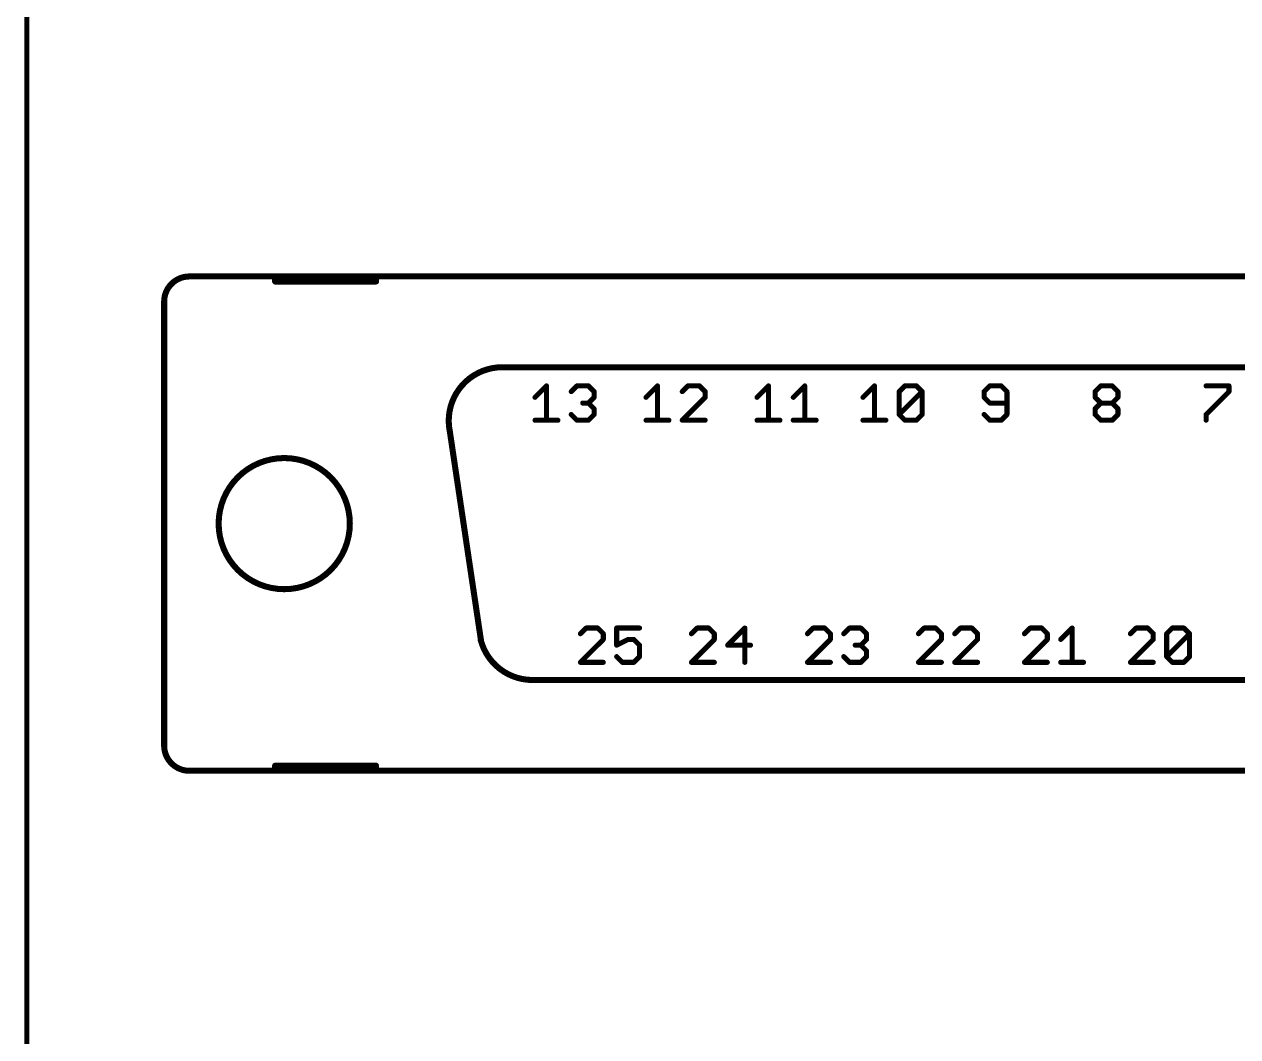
# Model space of a CAD drawing. Extents: x 0 to 158, y 0 to 111.
# Drawn here: x -0.06 to 30.48, y 57.08 to 82.57 of the extents above; entities that cross this region are included whole.
import ezdxf

# ---------------------------------------------------------------- set-up
doc = ezdxf.new("R2010")
doc.units = 0
doc.layers.add('20', color=53, linetype='CONTINUOUS')
doc.layers.add('21', color=53, linetype='CONTINUOUS')

msp = doc.modelspace()

# ---------------------------------------------------------------- linework, layer by layer
at = {"layer": '20', "const_width": 0.127}
msp.add_lwpolyline([(0, 104), (0, 4)], dxfattribs=at)
at = {"layer": '21'}
for points, const_width in [([(4.092, 76.223, 0.4142), (3.457, 75.588)], 0.1524), ([(4.092, 76.2611, 1), (4.092, 76.1849)], 0.0762), ([(4.092, 76.1849, 1), (4.092, 76.2611)], 0.0762), ([(6.2891, 76.223, 1), (6.2129, 76.223)], 0.0762), ([(6.251, 76.2611, 1), (6.251, 76.1849)], 0.0762), ([(6.251, 76.1341, 1), (6.251, 76.0579)], 0.0762), ([(6.2129, 76.096, 1), (6.2891, 76.096)], 0.0762), ([(6.251, 76.1849, 1), (6.251, 76.2611)], 0.0762), ([(8.791, 76.2611, 1), (8.791, 76.1849)], 0.0762), ([(8.8291, 76.223, 1), (8.7529, 76.223)], 0.0762), ([(8.7529, 76.096, 1), (8.8291, 76.096)], 0.0762), ([(8.791, 76.1849, 1), (8.791, 76.2611)], 0.0762), ([(8.791, 76.0579, 1), (8.791, 76.1341)], 0.0762), ([(3.4951, 75.588, 1), (3.4189, 75.588)], 0.0762), ([(3.4189, 75.588, 1), (3.4951, 75.588)], 0.0762), ([(11.966, 73.937, 0.4733), (10.6459, 72.3268)], 0.1524), ([(11.966, 73.9751, 1), (11.966, 73.8989)], 0.0762), ([(11.966, 73.8989, 1), (11.966, 73.9751)], 0.0762), ([(13.1114, 73.4678, 1), (13.0479, 73.4678)], 0.0635), ([(13.1021, 73.4454, 1), (13.0572, 73.4903)], 0.0635), ([(13.6812, 73.3462, 1), (13.7261, 73.3013)], 0.0635), ([(13.8477, 73.4996, 1), (13.8477, 73.4361)], 0.0635), ([(13.8701, 73.4454, 1), (13.8252, 73.4903)], 0.0635), ([(14.1583, 73.4903, 1), (14.1133, 73.4454)], 0.0635), ([(14.1358, 73.4361, 1), (14.1358, 73.4996)], 0.0635), ([(14.3116, 73.3238, 1), (14.2481, 73.3238)], 0.0635), ([(14.2574, 73.3013, 1), (14.3023, 73.3462)], 0.0635), ([(15.9054, 73.4678, 1), (15.8419, 73.4678)], 0.0635), ([(15.8961, 73.4454, 1), (15.8512, 73.4903)], 0.0635), ([(16.4752, 73.3462, 1), (16.5201, 73.3013)], 0.0635), ([(16.6417, 73.4996, 1), (16.6417, 73.4361)], 0.0635), ([(16.6641, 73.4454, 1), (16.6192, 73.4903)], 0.0635), ([(16.9523, 73.4903, 1), (16.9073, 73.4454)], 0.0635), ([(16.9298, 73.4361, 1), (16.9298, 73.4996)], 0.0635), ([(17.1056, 73.3238, 1), (17.0421, 73.3238)], 0.0635), ([(17.0514, 73.3013, 1), (17.0963, 73.3462)], 0.0635), ([(18.6994, 73.4678, 1), (18.6359, 73.4678)], 0.0635), ([(18.6901, 73.4454, 1), (18.6452, 73.4903)], 0.0635), ([(19.6115, 73.4678, 1), (19.548, 73.4678)], 0.0635), ([(19.6022, 73.4454, 1), (19.5573, 73.4903)], 0.0635), ([(21.3664, 73.4678, 1), (21.3029, 73.4678)], 0.0635), ([(21.3571, 73.4454, 1), (21.3122, 73.4903)], 0.0635), ([(21.9904, 73.3238, 1), (21.9269, 73.3238)], 0.0635), ([(21.9362, 73.3462, 1), (21.9811, 73.3013)], 0.0635), ([(22.1027, 73.4996, 1), (22.1027, 73.4361)], 0.0635), ([(22.1251, 73.4454, 1), (22.0802, 73.4903)], 0.0635), ([(22.4133, 73.4903, 1), (22.3683, 73.4454)], 0.0635), ([(22.3908, 73.4361, 1), (22.3908, 73.4996)], 0.0635), ([(22.5666, 73.3238, 1), (22.5031, 73.3238)], 0.0635), ([(22.5124, 73.3013, 1), (22.5573, 73.3462)], 0.0635), ([(22.5573, 73.3013, 1), (22.5124, 73.3462)], 0.0635), ([(24.072, 73.3462, 1), (24.117, 73.3013)], 0.0635), ([(24.1262, 73.3238, 1), (24.0628, 73.3238)], 0.0635), ([(24.2386, 73.4996, 1), (24.2386, 73.4361)], 0.0635), ([(24.261, 73.4454, 1), (24.2161, 73.4903)], 0.0635), ([(24.5491, 73.4903, 1), (24.5042, 73.4454)], 0.0635), ([(24.5267, 73.4361, 1), (24.5267, 73.4996)], 0.0635), ([(24.7025, 73.3238, 1), (24.639, 73.3238)], 0.0635), ([(24.6483, 73.3013, 1), (24.6932, 73.3462)], 0.0635), ([(26.866, 73.3462, 1), (26.911, 73.3013)], 0.0635), ([(26.9202, 73.3238, 1), (26.8568, 73.3238)], 0.0635), ([(27.0326, 73.4996, 1), (27.0326, 73.4361)], 0.0635), ([(27.055, 73.4454, 1), (27.0101, 73.4903)], 0.0635), ([(27.3431, 73.4903, 1), (27.2982, 73.4454)], 0.0635), ([(27.3207, 73.4361, 1), (27.3207, 73.4996)], 0.0635), ([(27.4965, 73.3238, 1), (27.433, 73.3238)], 0.0635), ([(27.4423, 73.3013, 1), (27.4872, 73.3462)], 0.0635), ([(29.6825, 73.4996, 1), (29.6825, 73.4361)], 0.0635), ([(30.2905, 73.4678, 1), (30.227, 73.4678)], 0.0635), ([(30.227, 73.3238, 1), (30.2905, 73.3238)], 0.0635), ([(30.2812, 73.3013, 1), (30.2363, 73.3462)], 0.0635), ([(30.2587, 73.4361, 1), (30.2587, 73.4996)], 0.0635), ([(12.769, 73.2022, 1), (12.814, 73.1573)], 0.0635), ([(13.9917, 73.0674, 1), (13.9917, 73.0039)], 0.0635), ([(14.1583, 73.0581, 1), (14.1133, 73.0132)], 0.0635), ([(14.1133, 73.0581, 1), (14.1583, 73.0132)], 0.0635), ([(14.1358, 73.0039, 1), (14.1358, 73.0674)], 0.0635), ([(14.2481, 73.1797, 1), (14.3116, 73.1797)], 0.0635), ([(14.3023, 73.1573, 1), (14.2574, 73.2022)], 0.0635), ([(15.563, 73.2022, 1), (15.608, 73.1573)], 0.0635), ([(17.0421, 73.1797, 1), (17.1056, 73.1797)], 0.0635), ([(17.0963, 73.1573, 1), (17.0514, 73.2022)], 0.0635), ([(18.357, 73.2022, 1), (18.402, 73.1573)], 0.0635), ([(19.2692, 73.2022, 1), (19.3141, 73.1573)], 0.0635), ([(21.024, 73.2022, 1), (21.069, 73.1573)], 0.0635), ([(24.117, 73.2022, 1), (24.072, 73.1573)], 0.0635), ([(24.0628, 73.1797, 1), (24.1262, 73.1797)], 0.0635), ([(24.2386, 73.0674, 1), (24.2386, 73.0039)], 0.0635), ([(24.2161, 73.0132, 1), (24.261, 73.0581)], 0.0635), ([(24.6707, 73.0039, 1), (24.6707, 73.0674)], 0.0635), ([(26.911, 73.2022, 1), (26.866, 73.1573)], 0.0635), ([(26.8568, 73.1797, 1), (26.9202, 73.1797)], 0.0635), ([(27.0326, 73.0674, 1), (27.0326, 73.0039)], 0.0635), ([(27.055, 73.0132, 1), (27.0101, 73.0581)], 0.0635), ([(27.0101, 73.0132, 1), (27.055, 73.0581)], 0.0635), ([(27.3431, 73.0581, 1), (27.2982, 73.0132)], 0.0635), ([(27.2982, 73.0581, 1), (27.3431, 73.0132)], 0.0635), ([(27.3207, 73.0039, 1), (27.3207, 73.0674)], 0.0635), ([(27.433, 73.1797, 1), (27.4965, 73.1797)], 0.0635), ([(27.4872, 73.1573, 1), (27.4423, 73.2022)], 0.0635), ([(13.7261, 72.77, 1), (13.6812, 72.7251)], 0.0635), ([(14.3116, 72.8916, 1), (14.2481, 72.8916)], 0.0635), ([(14.2481, 72.7476, 1), (14.3116, 72.7476)], 0.0635), ([(14.2574, 72.8692, 1), (14.3023, 72.9141)], 0.0635), ([(14.3023, 72.7251, 1), (14.2574, 72.77)], 0.0635), ([(21.9269, 72.7476, 1), (21.9904, 72.7476)], 0.0635), ([(21.9811, 72.77, 1), (21.9362, 72.7251)], 0.0635), ([(21.9362, 72.77, 1), (21.9811, 72.7251)], 0.0635), ([(22.5031, 72.7476, 1), (22.5666, 72.7476)], 0.0635), ([(22.5573, 72.7251, 1), (22.5124, 72.77)], 0.0635), ([(24.117, 72.77, 1), (24.072, 72.7251)], 0.0635), ([(24.639, 72.7476, 1), (24.7025, 72.7476)], 0.0635), ([(24.6932, 72.7251, 1), (24.6483, 72.77)], 0.0635), ([(26.866, 72.9141, 1), (26.911, 72.8692)], 0.0635), ([(26.911, 72.77, 1), (26.866, 72.7251)], 0.0635), ([(26.9202, 72.8916, 1), (26.8568, 72.8916)], 0.0635), ([(26.8568, 72.7476, 1), (26.9202, 72.7476)], 0.0635), ([(27.4965, 72.8916, 1), (27.433, 72.8916)], 0.0635), ([(27.433, 72.7476, 1), (27.4965, 72.7476)], 0.0635), ([(27.4423, 72.8692, 1), (27.4872, 72.9141)], 0.0635), ([(27.4872, 72.7251, 1), (27.4423, 72.77)], 0.0635), ([(29.66, 72.77, 1), (29.705, 72.7251)], 0.0635), ([(29.7142, 72.7476, 1), (29.6508, 72.7476)], 0.0635), ([(10.6829, 72.3424, 1), (10.6075, 72.3312)], 0.0762), ([(12.7915, 72.6352, 1), (12.7915, 72.5717)], 0.0635), ([(13.0479, 72.6035, 1), (13.1114, 72.6035)], 0.0635), ([(13.3677, 72.5717, 1), (13.3677, 72.6352)], 0.0635), ([(13.8477, 72.6352, 1), (13.8477, 72.5717)], 0.0635), ([(13.8252, 72.581, 1), (13.8701, 72.626)], 0.0635), ([(14.1133, 72.626, 1), (14.1583, 72.581)], 0.0635), ([(14.1358, 72.5717, 1), (14.1358, 72.6352)], 0.0635), ([(15.5855, 72.6352, 1), (15.5855, 72.5717)], 0.0635), ([(15.8419, 72.6035, 1), (15.9054, 72.6035)], 0.0635), ([(16.1617, 72.5717, 1), (16.1617, 72.6352)], 0.0635), ([(16.4976, 72.6352, 1), (16.4976, 72.5717)], 0.0635), ([(16.4752, 72.626, 1), (16.5201, 72.581)], 0.0635), ([(17.0739, 72.5717, 1), (17.0739, 72.6352)], 0.0635), ([(18.3795, 72.6352, 1), (18.3795, 72.5717)], 0.0635), ([(18.6359, 72.6035, 1), (18.6994, 72.6035)], 0.0635), ([(18.9557, 72.5717, 1), (18.9557, 72.6352)], 0.0635), ([(19.2916, 72.6352, 1), (19.2916, 72.5717)], 0.0635), ([(19.548, 72.6035, 1), (19.6115, 72.6035)], 0.0635), ([(19.8679, 72.5717, 1), (19.8679, 72.6352)], 0.0635), ([(21.0465, 72.6352, 1), (21.0465, 72.5717)], 0.0635), ([(21.3029, 72.6035, 1), (21.3664, 72.6035)], 0.0635), ([(21.6227, 72.5717, 1), (21.6227, 72.6352)], 0.0635), ([(22.1027, 72.6352, 1), (22.1027, 72.5717)], 0.0635), ([(22.0802, 72.581, 1), (22.1251, 72.626)], 0.0635), ([(22.3683, 72.626, 1), (22.4133, 72.581)], 0.0635), ([(22.3908, 72.5717, 1), (22.3908, 72.6352)], 0.0635), ([(24.2386, 72.6352, 1), (24.2386, 72.5717)], 0.0635), ([(24.2161, 72.581, 1), (24.261, 72.626)], 0.0635), ([(24.5042, 72.626, 1), (24.5491, 72.581)], 0.0635), ([(24.5267, 72.5717, 1), (24.5267, 72.6352)], 0.0635), ([(27.0326, 72.6352, 1), (27.0326, 72.5717)], 0.0635), ([(27.0101, 72.581, 1), (27.055, 72.626)], 0.0635), ([(27.2982, 72.626, 1), (27.3431, 72.581)], 0.0635), ([(27.3207, 72.5717, 1), (27.3207, 72.6352)], 0.0635), ([(29.6508, 72.6035, 1), (29.7142, 72.6035)], 0.0635), ([(10.6085, 72.3193, 1), (10.6833, 72.3343)], 0.0762), ([(6.4796, 68.349, 1), (6.4796, 71.651, 1), (6.4796, 68.349)], 0.1524), ([(13.912, 67.2502, 1), (13.957, 67.2053)], 0.0635), ([(14.0786, 67.4036, 1), (14.0786, 67.3401)], 0.0635), ([(14.101, 67.3494, 1), (14.0561, 67.3943)], 0.0635), ([(14.3891, 67.3943, 1), (14.3442, 67.3494)], 0.0635), ([(14.3667, 67.3401, 1), (14.3667, 67.4036)], 0.0635), ([(14.5425, 67.2278, 1), (14.479, 67.2278)], 0.0635), ([(14.4883, 67.2053, 1), (14.5332, 67.2502)], 0.0635), ([(14.8466, 67.4036, 1), (14.8466, 67.3401)], 0.0635), ([(14.8784, 67.3718, 1), (14.8149, 67.3718)], 0.0635), ([(15.4229, 67.3401, 1), (15.4229, 67.4036)], 0.0635), ([(16.706, 67.2502, 1), (16.751, 67.2053)], 0.0635), ([(16.8726, 67.4036, 1), (16.8726, 67.3401)], 0.0635), ([(16.895, 67.3494, 1), (16.8501, 67.3943)], 0.0635), ([(17.1831, 67.3943, 1), (17.1382, 67.3494)], 0.0635), ([(17.1607, 67.3401, 1), (17.1607, 67.4036)], 0.0635), ([(17.3365, 67.2278, 1), (17.273, 67.2278)], 0.0635), ([(17.2823, 67.2053, 1), (17.3272, 67.2502)], 0.0635), ([(18.1045, 67.3718, 1), (18.0411, 67.3718)], 0.0635), ([(18.0953, 67.3494, 1), (18.0503, 67.3943)], 0.0635), ([(19.627, 67.2502, 1), (19.672, 67.2053)], 0.0635), ([(19.7936, 67.4036, 1), (19.7936, 67.3401)], 0.0635), ([(19.816, 67.3494, 1), (19.7711, 67.3943)], 0.0635), ([(20.1041, 67.3943, 1), (20.0592, 67.3494)], 0.0635), ([(20.0817, 67.3401, 1), (20.0817, 67.4036)], 0.0635), ([(20.2575, 67.2278, 1), (20.194, 67.2278)], 0.0635), ([(20.2033, 67.2053, 1), (20.2482, 67.2502)], 0.0635), ([(20.5392, 67.2502, 1), (20.5841, 67.2053)], 0.0635), ([(20.7057, 67.4036, 1), (20.7057, 67.3401)], 0.0635), ([(20.7281, 67.3494, 1), (20.6832, 67.3943)], 0.0635), ([(21.0163, 67.3943, 1), (20.9713, 67.3494)], 0.0635), ([(20.9938, 67.3401, 1), (20.9938, 67.4036)], 0.0635), ([(21.1696, 67.2278, 1), (21.1061, 67.2278)], 0.0635), ([(21.1154, 67.2053, 1), (21.1603, 67.2502)], 0.0635), ([(22.421, 67.2502, 1), (22.466, 67.2053)], 0.0635), ([(22.5876, 67.4036, 1), (22.5876, 67.3401)], 0.0635), ([(22.61, 67.3494, 1), (22.5651, 67.3943)], 0.0635), ([(22.8981, 67.3943, 1), (22.8532, 67.3494)], 0.0635), ([(22.8757, 67.3401, 1), (22.8757, 67.4036)], 0.0635), ([(23.0515, 67.2278, 1), (22.988, 67.2278)], 0.0635), ([(22.9973, 67.2053, 1), (23.0422, 67.2502)], 0.0635), ([(23.3332, 67.2502, 1), (23.3781, 67.2053)], 0.0635), ([(23.4997, 67.4036, 1), (23.4997, 67.3401)], 0.0635), ([(23.5221, 67.3494, 1), (23.4772, 67.3943)], 0.0635), ([(23.8103, 67.3943, 1), (23.7653, 67.3494)], 0.0635), ([(23.7878, 67.3401, 1), (23.7878, 67.4036)], 0.0635), ([(23.9636, 67.2278, 1), (23.9001, 67.2278)], 0.0635), ([(23.9094, 67.2053, 1), (23.9543, 67.2502)], 0.0635), ([(25.088, 67.2502, 1), (25.133, 67.2053)], 0.0635), ([(25.2546, 67.4036, 1), (25.2546, 67.3401)], 0.0635), ([(25.277, 67.3494, 1), (25.2321, 67.3943)], 0.0635), ([(25.5651, 67.3943, 1), (25.5202, 67.3494)], 0.0635), ([(25.5427, 67.3401, 1), (25.5427, 67.4036)], 0.0635), ([(25.7185, 67.2278, 1), (25.655, 67.2278)], 0.0635), ([(25.6643, 67.2053, 1), (25.7092, 67.2502)], 0.0635), ([(26.3425, 67.3718, 1), (26.279, 67.3718)], 0.0635), ([(26.3332, 67.3494, 1), (26.2883, 67.3943)], 0.0635), ([(27.755, 67.2502, 1), (27.8, 67.2053)], 0.0635), ([(27.9216, 67.4036, 1), (27.9216, 67.3401)], 0.0635), ([(27.944, 67.3494, 1), (27.8991, 67.3943)], 0.0635), ([(28.2321, 67.3943, 1), (28.1872, 67.3494)], 0.0635), ([(28.2097, 67.3401, 1), (28.2097, 67.4036)], 0.0635), ([(28.3855, 67.2278, 1), (28.322, 67.2278)], 0.0635), ([(28.3313, 67.2053, 1), (28.3762, 67.2502)], 0.0635), ([(28.7214, 67.2278, 1), (28.6579, 67.2278)], 0.0635), ([(28.6672, 67.2502, 1), (28.7121, 67.2053)], 0.0635), ([(28.8337, 67.4036, 1), (28.8337, 67.3401)], 0.0635), ([(28.8561, 67.3494, 1), (28.8112, 67.3943)], 0.0635), ([(29.1443, 67.3943, 1), (29.0993, 67.3494)], 0.0635), ([(29.1218, 67.3401, 1), (29.1218, 67.4036)], 0.0635), ([(29.2976, 67.2278, 1), (29.2341, 67.2278)], 0.0635), ([(29.2883, 67.2053, 1), (29.2434, 67.2502)], 0.0635), ([(29.2434, 67.2053, 1), (29.2883, 67.2502)], 0.0635), ([(11.4251, 67.0705, 0.3415), (12.728, 66.063)], 0.1524), ([(11.462, 67.0801, 1), (11.3882, 67.0609)], 0.0762), ([(11.3949, 67.048, 1), (11.4703, 67.0592)], 0.0762), ([(14.479, 67.0837, 1), (14.5425, 67.0837)], 0.0635), ([(14.5332, 67.0613, 1), (14.4883, 67.1062)], 0.0635), ([(14.8324, 66.9681, 1), (14.8608, 66.9113)], 0.0635), ([(14.8149, 66.9397, 1), (14.8784, 66.9397)], 0.0635), ([(15.1347, 67.1155, 1), (15.1347, 67.052)], 0.0635), ([(15.1489, 67.0553, 1), (15.1205, 67.1121)], 0.0635), ([(15.3013, 67.1062, 1), (15.2563, 67.0613)], 0.0635), ([(15.2788, 67.052, 1), (15.2788, 67.1155)], 0.0635), ([(15.4546, 66.9397, 1), (15.3911, 66.9397)], 0.0635), ([(15.4004, 66.9172, 1), (15.4453, 66.9621)], 0.0635), ([(17.273, 67.0837, 1), (17.3365, 67.0837)], 0.0635), ([(17.3272, 67.0613, 1), (17.2823, 67.1062)], 0.0635), ([(17.6406, 66.9714, 1), (17.6406, 66.9079)], 0.0635), ([(17.6182, 66.9621, 1), (17.6631, 66.9172)], 0.0635), ([(18.2169, 66.9079, 1), (18.2169, 66.9714)], 0.0635), ([(20.194, 67.0837, 1), (20.2575, 67.0837)], 0.0635), ([(20.2482, 67.0613, 1), (20.2033, 67.1062)], 0.0635), ([(20.8497, 66.9714, 1), (20.8497, 66.9079)], 0.0635), ([(21.0163, 66.9621, 1), (20.9713, 66.9172)], 0.0635), ([(20.9713, 66.9621, 1), (21.0163, 66.9172)], 0.0635), ([(20.9938, 66.9079, 1), (20.9938, 66.9714)], 0.0635), ([(21.1061, 67.0837, 1), (21.1696, 67.0837)], 0.0635), ([(21.1603, 67.0613, 1), (21.1154, 67.1062)], 0.0635), ([(22.988, 67.0837, 1), (23.0515, 67.0837)], 0.0635), ([(23.0422, 67.0613, 1), (22.9973, 67.1062)], 0.0635), ([(23.9001, 67.0837, 1), (23.9636, 67.0837)], 0.0635), ([(23.9543, 67.0613, 1), (23.9094, 67.1062)], 0.0635), ([(25.655, 67.0837, 1), (25.7185, 67.0837)], 0.0635), ([(25.7092, 67.0613, 1), (25.6643, 67.1062)], 0.0635), ([(26.0002, 67.1062, 1), (26.0451, 67.0613)], 0.0635), ([(28.322, 67.0837, 1), (28.3855, 67.0837)], 0.0635), ([(28.3762, 67.0613, 1), (28.3313, 67.1062)], 0.0635), ([(14.8691, 66.674, 1), (14.8242, 66.6291)], 0.0635), ([(15.3911, 66.6516, 1), (15.4546, 66.6516)], 0.0635), ([(15.4453, 66.6291, 1), (15.4004, 66.674)], 0.0635), ([(20.5841, 66.674, 1), (20.5392, 66.6291)], 0.0635), ([(21.1696, 66.7956, 1), (21.1061, 66.7956)], 0.0635), ([(21.1061, 66.6516, 1), (21.1696, 66.6516)], 0.0635), ([(21.1154, 66.7732, 1), (21.1603, 66.8181)], 0.0635), ([(21.1603, 66.6291, 1), (21.1154, 66.674)], 0.0635), ([(28.7121, 66.674, 1), (28.6672, 66.6291)], 0.0635), ([(28.6672, 66.674, 1), (28.7121, 66.6291)], 0.0635), ([(28.6579, 66.6516, 1), (28.7214, 66.6516)], 0.0635), ([(29.2341, 66.6516, 1), (29.2976, 66.6516)], 0.0635), ([(29.2883, 66.6291, 1), (29.2434, 66.674)], 0.0635), ([(13.912, 66.53, 1), (13.957, 66.485)], 0.0635), ([(13.9345, 66.5393, 1), (13.9345, 66.4758)], 0.0635), ([(14.5107, 66.4758, 1), (14.5107, 66.5393)], 0.0635), ([(14.9907, 66.5393, 1), (14.9907, 66.4758)], 0.0635), ([(14.9682, 66.485, 1), (15.0131, 66.53)], 0.0635), ([(15.2563, 66.53, 1), (15.3013, 66.485)], 0.0635), ([(15.2788, 66.4758, 1), (15.2788, 66.5393)], 0.0635), ([(16.706, 66.53, 1), (16.751, 66.485)], 0.0635), ([(16.7285, 66.5393, 1), (16.7285, 66.4758)], 0.0635), ([(17.3047, 66.4758, 1), (17.3047, 66.5393)], 0.0635), ([(18.0411, 66.5075, 1), (18.1045, 66.5075)], 0.0635), ([(19.627, 66.53, 1), (19.672, 66.485)], 0.0635), ([(19.6495, 66.5393, 1), (19.6495, 66.4758)], 0.0635), ([(20.2257, 66.4758, 1), (20.2257, 66.5393)], 0.0635), ([(20.7057, 66.5393, 1), (20.7057, 66.4758)], 0.0635), ([(20.6832, 66.485, 1), (20.7281, 66.53)], 0.0635), ([(20.9713, 66.53, 1), (21.0163, 66.485)], 0.0635), ([(20.9938, 66.4758, 1), (20.9938, 66.5393)], 0.0635), ([(22.421, 66.53, 1), (22.466, 66.485)], 0.0635), ([(22.4435, 66.5393, 1), (22.4435, 66.4758)], 0.0635), ([(23.0197, 66.4758, 1), (23.0197, 66.5393)], 0.0635), ([(23.3556, 66.5393, 1), (23.3556, 66.4758)], 0.0635), ([(23.3332, 66.53, 1), (23.3781, 66.485)], 0.0635), ([(23.9319, 66.4758, 1), (23.9319, 66.5393)], 0.0635), ([(25.088, 66.53, 1), (25.133, 66.485)], 0.0635), ([(25.1105, 66.5393, 1), (25.1105, 66.4758)], 0.0635), ([(25.6867, 66.4758, 1), (25.6867, 66.5393)], 0.0635), ([(26.0226, 66.5393, 1), (26.0226, 66.4758)], 0.0635), ([(26.279, 66.5075, 1), (26.3425, 66.5075)], 0.0635), ([(26.5989, 66.4758, 1), (26.5989, 66.5393)], 0.0635), ([(27.755, 66.53, 1), (27.8, 66.485)], 0.0635), ([(27.7775, 66.5393, 1), (27.7775, 66.4758)], 0.0635), ([(28.3537, 66.4758, 1), (28.3537, 66.5393)], 0.0635), ([(28.8337, 66.5393, 1), (28.8337, 66.4758)], 0.0635), ([(28.8112, 66.485, 1), (28.8561, 66.53)], 0.0635), ([(29.0993, 66.53, 1), (29.1443, 66.485)], 0.0635), ([(29.1218, 66.4758, 1), (29.1218, 66.5393)], 0.0635), ([(12.728, 66.1011, 1), (12.728, 66.0249)], 0.0762), ([(12.728, 66.0249, 1), (12.728, 66.1011)], 0.0762), ([(3.457, 64.412, 0.4142), (4.092, 63.777)], 0.1524), ([(3.4951, 64.412, 1), (3.4189, 64.412)], 0.0762), ([(3.4189, 64.412, 1), (3.4951, 64.412)], 0.0762), ([(4.092, 63.8151, 1), (4.092, 63.7389)], 0.0762), ([(4.092, 63.7389, 1), (4.092, 63.8151)], 0.0762), ([(6.2891, 63.904, 1), (6.2129, 63.904)], 0.0762), ([(6.251, 63.9421, 1), (6.251, 63.8659)], 0.0762), ([(6.251, 63.8151, 1), (6.251, 63.7389)], 0.0762), ([(6.251, 63.7389, 1), (6.251, 63.8151)], 0.0762), ([(8.8291, 63.904, 1), (8.7529, 63.904)], 0.0762), ([(8.791, 63.8151, 1), (8.791, 63.7389)], 0.0762), ([(8.791, 63.8659, 1), (8.791, 63.9421)], 0.0762), ([(8.791, 63.7389, 1), (8.791, 63.8151)], 0.0762), ([(6.2129, 63.777, 1), (6.2891, 63.777)], 0.0762), ([(8.7529, 63.777, 1), (8.8291, 63.777)], 0.0762)]:
    msp.add_lwpolyline(points, format="xyb", dxfattribs=dict(at, const_width=const_width))
for points, const_width in [([(6.251, 76.223), (4.092, 76.223)], 0.1524), ([(6.251, 76.223), (6.251, 76.096)], 0.1524), ([(8.791, 76.223), (6.251, 76.223)], 0.1524), ([(6.251, 76.096), (8.791, 76.096)], 0.1524), ([(51.209, 76.223), (8.791, 76.223)], 0.1524), ([(8.791, 76.096), (8.791, 76.223)], 0.1524), ([(3.457, 75.588), (3.457, 64.412)], 0.1524), ([(11.966, 73.937), (48.034, 73.937)], 0.1524), ([(12.7915, 73.1797), (13.0796, 73.4678)], 0.127), ([(13.0796, 73.4678), (13.0796, 72.6035)], 0.127), ([(13.7036, 73.3238), (13.8477, 73.4678)], 0.127), ([(13.8477, 73.4678), (14.1358, 73.4678)], 0.127), ([(14.1358, 73.4678), (14.2799, 73.3238)], 0.127), ([(14.2799, 73.3238), (14.2799, 73.1797)], 0.127), ([(15.5855, 73.1797), (15.8736, 73.4678)], 0.127), ([(15.8736, 73.4678), (15.8736, 72.6035)], 0.127), ([(16.6417, 73.4678), (16.4976, 73.3238)], 0.127), ([(16.9298, 73.4678), (16.6417, 73.4678)], 0.127), ([(17.0739, 73.3238), (16.9298, 73.4678)], 0.127), ([(17.0739, 73.1797), (17.0739, 73.3238)], 0.127), ([(18.3795, 73.1797), (18.6676, 73.4678)], 0.127), ([(18.6676, 73.4678), (18.6676, 72.6035)], 0.127), ([(19.2916, 73.1797), (19.5797, 73.4678)], 0.127), ([(19.5797, 73.4678), (19.5797, 72.6035)], 0.127), ([(21.0465, 73.1797), (21.3346, 73.4678)], 0.127), ([(21.3346, 73.4678), (21.3346, 72.6035)], 0.127), ([(21.9586, 73.3238), (22.1027, 73.4678)], 0.127), ([(21.9586, 72.7476), (21.9586, 73.3238)], 0.127), ([(21.9586, 72.7476), (22.5349, 73.3238)], 0.127), ([(22.1027, 73.4678), (22.3908, 73.4678)], 0.127), ([(22.3908, 73.4678), (22.5349, 73.3238)], 0.127), ([(22.5349, 73.3238), (22.5349, 72.7476)], 0.127), ([(24.2386, 73.4678), (24.0945, 73.3238)], 0.127), ([(24.0945, 73.3238), (24.0945, 73.1797)], 0.127), ([(24.5267, 73.4678), (24.2386, 73.4678)], 0.127), ([(24.6707, 73.3238), (24.5267, 73.4678)], 0.127), ([(24.6707, 72.7476), (24.6707, 73.3238)], 0.127), ([(26.8885, 73.3238), (27.0326, 73.4678)], 0.127), ([(26.8885, 73.1797), (26.8885, 73.3238)], 0.127), ([(27.0326, 73.4678), (27.3207, 73.4678)], 0.127), ([(27.3207, 73.4678), (27.4647, 73.3238)], 0.127), ([(27.4647, 73.3238), (27.4647, 73.1797)], 0.127), ([(29.6825, 73.4678), (30.2587, 73.4678)], 0.127), ([(30.2587, 73.3238), (29.6825, 72.7476)], 0.127), ([(30.2587, 73.4678), (30.2587, 73.3238)], 0.127), ([(14.1358, 73.0357), (13.9917, 73.0357)], 0.127), ([(14.2799, 73.1797), (14.1358, 73.0357)], 0.127), ([(14.1358, 73.0357), (14.2799, 72.8916)], 0.127), ([(16.4976, 72.6035), (17.0739, 73.1797)], 0.127), ([(24.0945, 73.1797), (24.2386, 73.0357)], 0.127), ([(24.2386, 73.0357), (24.6707, 73.0357)], 0.127), ([(27.0326, 73.0357), (26.8885, 73.1797)], 0.127), ([(26.8885, 72.8916), (27.0326, 73.0357)], 0.127), ([(27.0326, 73.0357), (27.3207, 73.0357)], 0.127), ([(27.4647, 73.1797), (27.3207, 73.0357)], 0.127), ([(27.3207, 73.0357), (27.4647, 72.8916)], 0.127), ([(13.8477, 72.6035), (13.7036, 72.7476)], 0.127), ([(14.2799, 72.7476), (14.1358, 72.6035)], 0.127), ([(14.2799, 72.8916), (14.2799, 72.7476)], 0.127), ([(22.1027, 72.6035), (21.9586, 72.7476)], 0.127), ([(22.5349, 72.7476), (22.3908, 72.6035)], 0.127), ([(24.0945, 72.7476), (24.2386, 72.6035)], 0.127), ([(24.5267, 72.6035), (24.6707, 72.7476)], 0.127), ([(26.8885, 72.7476), (26.8885, 72.8916)], 0.127), ([(27.0326, 72.6035), (26.8885, 72.7476)], 0.127), ([(27.4647, 72.7476), (27.3207, 72.6035)], 0.127), ([(27.4647, 72.8916), (27.4647, 72.7476)], 0.127), ([(29.6825, 72.7476), (29.6825, 72.6035)], 0.127), ([(11.4326, 67.0536), (10.6452, 72.3368)], 0.1524), ([(12.7915, 72.6035), (13.3677, 72.6035)], 0.127), ([(14.1358, 72.6035), (13.8477, 72.6035)], 0.127), ([(15.5855, 72.6035), (16.1617, 72.6035)], 0.127), ([(17.0739, 72.6035), (16.4976, 72.6035)], 0.127), ([(18.3795, 72.6035), (18.9557, 72.6035)], 0.127), ([(19.2916, 72.6035), (19.8679, 72.6035)], 0.127), ([(21.0465, 72.6035), (21.6227, 72.6035)], 0.127), ([(22.3908, 72.6035), (22.1027, 72.6035)], 0.127), ([(24.2386, 72.6035), (24.5267, 72.6035)], 0.127), ([(27.3207, 72.6035), (27.0326, 72.6035)], 0.127), ([(14.0786, 67.3718), (13.9345, 67.2278)], 0.127), ([(14.3667, 67.3718), (14.0786, 67.3718)], 0.127), ([(14.5107, 67.2278), (14.3667, 67.3718)], 0.127), ([(14.5107, 67.0837), (14.5107, 67.2278)], 0.127), ([(15.4229, 67.3718), (14.8466, 67.3718)], 0.127), ([(14.8466, 67.3718), (14.8466, 66.9397)], 0.127), ([(16.8726, 67.3718), (16.7285, 67.2278)], 0.127), ([(17.1607, 67.3718), (16.8726, 67.3718)], 0.127), ([(17.3047, 67.2278), (17.1607, 67.3718)], 0.127), ([(17.3047, 67.0837), (17.3047, 67.2278)], 0.127), ([(18.0728, 67.3718), (17.6406, 66.9397)], 0.127), ([(18.0728, 66.5075), (18.0728, 67.3718)], 0.127), ([(19.7936, 67.3718), (19.6495, 67.2278)], 0.127), ([(20.0817, 67.3718), (19.7936, 67.3718)], 0.127), ([(20.2257, 67.2278), (20.0817, 67.3718)], 0.127), ([(20.2257, 67.0837), (20.2257, 67.2278)], 0.127), ([(20.5616, 67.2278), (20.7057, 67.3718)], 0.127), ([(20.7057, 67.3718), (20.9938, 67.3718)], 0.127), ([(20.9938, 67.3718), (21.1379, 67.2278)], 0.127), ([(21.1379, 67.2278), (21.1379, 67.0837)], 0.127), ([(22.5876, 67.3718), (22.4435, 67.2278)], 0.127), ([(22.8757, 67.3718), (22.5876, 67.3718)], 0.127), ([(23.0197, 67.2278), (22.8757, 67.3718)], 0.127), ([(23.0197, 67.0837), (23.0197, 67.2278)], 0.127), ([(23.4997, 67.3718), (23.3556, 67.2278)], 0.127), ([(23.7878, 67.3718), (23.4997, 67.3718)], 0.127), ([(23.9319, 67.2278), (23.7878, 67.3718)], 0.127), ([(23.9319, 67.0837), (23.9319, 67.2278)], 0.127), ([(25.2546, 67.3718), (25.1105, 67.2278)], 0.127), ([(25.5427, 67.3718), (25.2546, 67.3718)], 0.127), ([(25.6867, 67.2278), (25.5427, 67.3718)], 0.127), ([(25.6867, 67.0837), (25.6867, 67.2278)], 0.127), ([(26.0226, 67.0837), (26.3107, 67.3718)], 0.127), ([(26.3107, 67.3718), (26.3107, 66.5075)], 0.127), ([(27.9216, 67.3718), (27.7775, 67.2278)], 0.127), ([(28.2097, 67.3718), (27.9216, 67.3718)], 0.127), ([(28.3537, 67.2278), (28.2097, 67.3718)], 0.127), ([(28.3537, 67.0837), (28.3537, 67.2278)], 0.127), ([(28.6896, 67.2278), (28.8337, 67.3718)], 0.127), ([(28.6896, 66.6516), (28.6896, 67.2278)], 0.127), ([(28.6896, 66.6516), (29.2659, 67.2278)], 0.127), ([(28.8337, 67.3718), (29.1218, 67.3718)], 0.127), ([(29.1218, 67.3718), (29.2659, 67.2278)], 0.127), ([(29.2659, 67.2278), (29.2659, 66.6516)], 0.127), ([(13.9345, 66.5075), (14.5107, 67.0837)], 0.127), ([(14.8466, 66.9397), (15.1347, 67.0837)], 0.127), ([(15.1347, 67.0837), (15.2788, 67.0837)], 0.127), ([(15.2788, 67.0837), (15.4229, 66.9397)], 0.127), ([(15.4229, 66.9397), (15.4229, 66.6516)], 0.127), ([(16.7285, 66.5075), (17.3047, 67.0837)], 0.127), ([(17.6406, 66.9397), (18.2169, 66.9397)], 0.127), ([(19.6495, 66.5075), (20.2257, 67.0837)], 0.127), ([(20.9938, 66.9397), (20.8497, 66.9397)], 0.127), ([(21.1379, 67.0837), (20.9938, 66.9397)], 0.127), ([(20.9938, 66.9397), (21.1379, 66.7956)], 0.127), ([(22.4435, 66.5075), (23.0197, 67.0837)], 0.127), ([(23.3556, 66.5075), (23.9319, 67.0837)], 0.127), ([(25.1105, 66.5075), (25.6867, 67.0837)], 0.127), ([(27.7775, 66.5075), (28.3537, 67.0837)], 0.127), ([(14.9907, 66.5075), (14.8466, 66.6516)], 0.127), ([(15.4229, 66.6516), (15.2788, 66.5075)], 0.127), ([(20.7057, 66.5075), (20.5616, 66.6516)], 0.127), ([(21.1379, 66.6516), (20.9938, 66.5075)], 0.127), ([(21.1379, 66.7956), (21.1379, 66.6516)], 0.127), ([(28.8337, 66.5075), (28.6896, 66.6516)], 0.127), ([(29.2659, 66.6516), (29.1218, 66.5075)], 0.127), ([(14.5107, 66.5075), (13.9345, 66.5075)], 0.127), ([(15.2788, 66.5075), (14.9907, 66.5075)], 0.127), ([(17.3047, 66.5075), (16.7285, 66.5075)], 0.127), ([(20.2257, 66.5075), (19.6495, 66.5075)], 0.127), ([(20.9938, 66.5075), (20.7057, 66.5075)], 0.127), ([(23.0197, 66.5075), (22.4435, 66.5075)], 0.127), ([(23.9319, 66.5075), (23.3556, 66.5075)], 0.127), ([(25.6867, 66.5075), (25.1105, 66.5075)], 0.127), ([(26.0226, 66.5075), (26.5989, 66.5075)], 0.127), ([(28.3537, 66.5075), (27.7775, 66.5075)], 0.127), ([(29.1218, 66.5075), (28.8337, 66.5075)], 0.127), ([(12.728, 66.063), (47.272, 66.063)], 0.1524), ([(4.092, 63.777), (6.251, 63.777)], 0.1524), ([(6.251, 63.777), (6.251, 63.904)], 0.1524), ([(6.251, 63.904), (8.791, 63.904)], 0.1524), ([(6.251, 63.777), (8.791, 63.777)], 0.1524), ([(8.791, 63.904), (8.791, 63.777)], 0.1524), ([(8.791, 63.777), (51.209, 63.777)], 0.1524)]:
    msp.add_lwpolyline(points, dxfattribs=dict(at, const_width=const_width))

doc.saveas('drawing.dxf')
